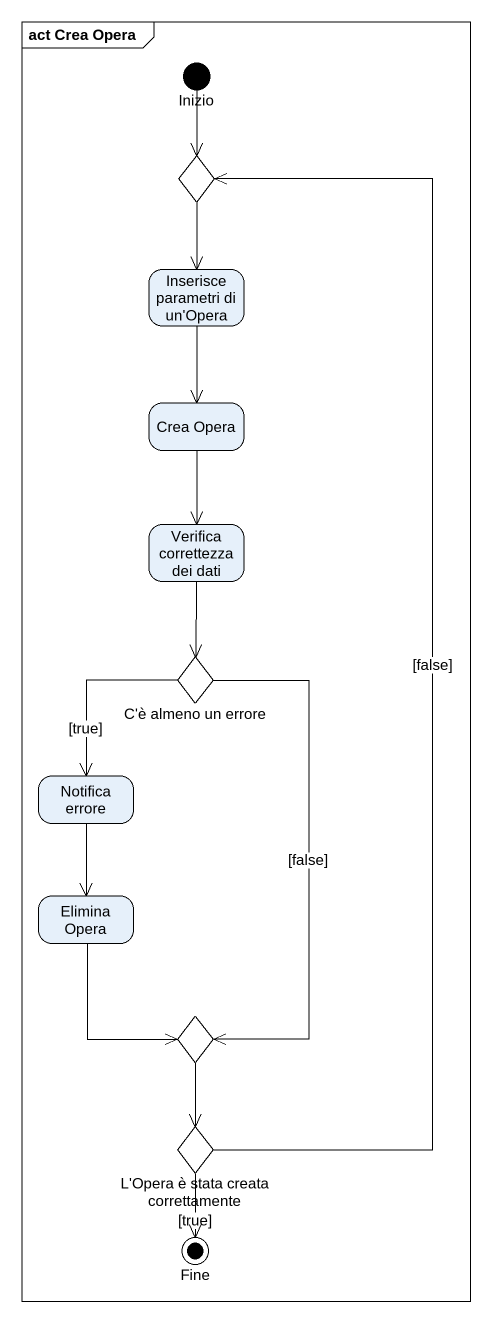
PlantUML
@startuml
mainframe act Crea Opera
hide empty description
state Inizio <<start>>
state choice1 <<choice>>
state "Inserisce parametri di un'Opera" as Inserisce_parametri_di_un
state "Crea Opera" as Crea_Opera
state "Verifica correttezza dei dati" as Verifica_correttezza_dei
state "C'è almeno un errore" as C_è_almeno_un_errore <<choice>>
state "Notifica errore" as Notifica_errore
state "Elimina Opera" as Elimina_Opera
state choice2 <<choice>>
state "L'Opera è stata creata correttamente" as L_Opera_è_stata_creata <<choice>>
state Fine <<end>>
Inizio --> choice1
choice1 --> Inserisce_parametri_di_un
Inserisce_parametri_di_un --> Crea_Opera
Crea_Opera --> Verifica_correttezza_dei
Verifica_correttezza_dei --> C_è_almeno_un_errore
C_è_almeno_un_errore --> Notifica_errore : [true]
C_è_almeno_un_errore --> choice2 : [false]
Notifica_errore --> Elimina_Opera
Elimina_Opera --> choice2
choice2 --> L_Opera_è_stata_creata
L_Opera_è_stata_creata -up-> choice1 : [false]
L_Opera_è_stata_creata --> Fine : [true]
@enduml
